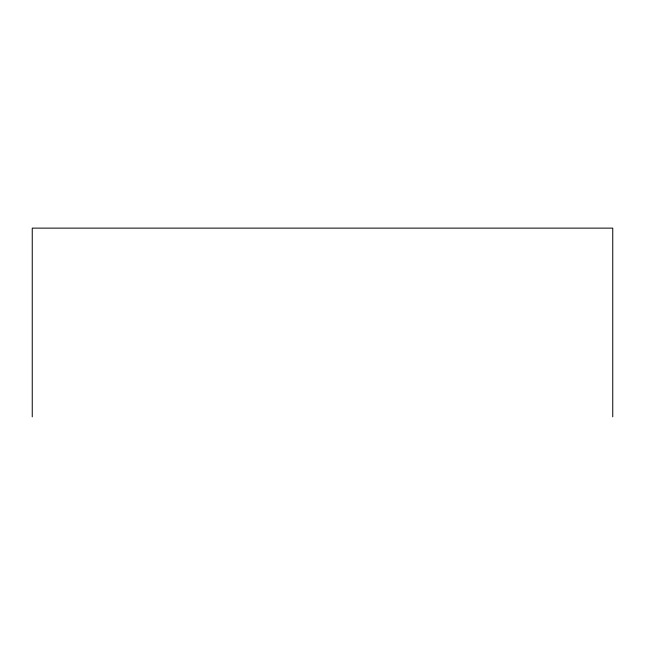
<?xml version="1.0" encoding="UTF-8"?>
<svg xmlns="http://www.w3.org/2000/svg" width="645" height="645" viewBox="0 0 645 645"><rect width="100%" height="100%" fill="white"/><g stroke="black" fill="none" stroke-linecap="round" stroke-linejoin="round"><path stroke-width="0.97" d="M612.75 416.872L612.75 228.128L32.25 228.128L32.25 416.872"/></g></svg>
